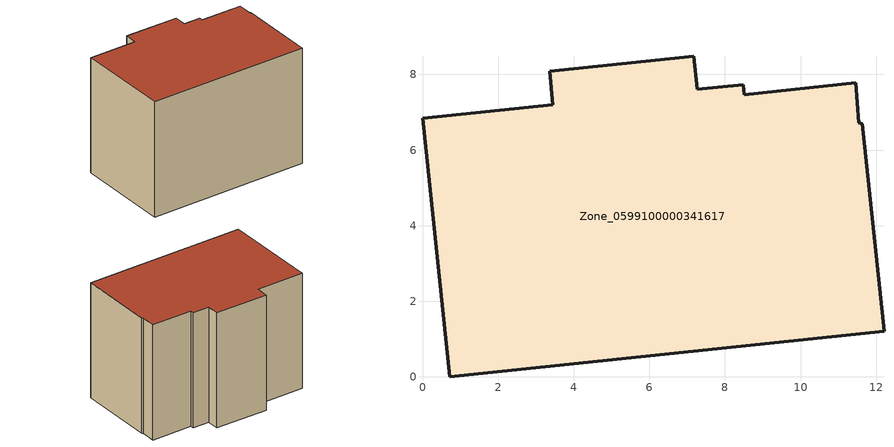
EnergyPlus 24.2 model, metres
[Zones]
Zone_0599100000341617
 floor ground (C_G): 3.36,8.09 7.18,8.49 7.27,7.61 8.48,7.73 8.51,7.47 11.45,7.78 11.54,6.72 11.62,6.7 12.21,1.2 0.72,0 0,6.84 3.44,7.2 z0
 wall outside (C_F): 0,6.84 0.72,0 12.21,1.2 11.62,6.7 11.54,6.72 11.45,7.78 8.51,7.47 8.48,7.73 7.27,7.61 7.18,8.49 3.36,8.09 3.44,7.2 0,6.84 z0:8.41
 roof outside (C_R): 3.36,8.09 3.44,7.2 0,6.84 0.72,0 12.21,1.2 11.62,6.7 11.54,6.72 11.45,7.78 8.51,7.47 8.48,7.73 7.27,7.61 7.18,8.49 z8.41
[BUILDING]
Pand.0599100000341617: North Axis=0; Terrain=City; Loads Convergence Tolerance Value=0.04; Temperature Convergence Tolerance Value=0.4; Solar Distribution=FullExterior; Maximum Number of Warmup Days=25; Minimum Number of Warmup Days=1
[Site:Location]
Rotterdam.The.Hague.AP_ZH_NLD Design_Conditions: Latitude=51.96; Longitude=4.45; Time Zone=1; Elevation=-4.5
[SITE:GROUNDTEMPERATURE:BUILDINGSURFACE]
18, 18, 18, 18, 18, 18, 18, 18, 18, 18, 18, 18
[MATERIAL] Thermal Absorptance=0.9; Solar Absorptance=0.7; Visible Absorptance=0.7
Name | Roughness | Thickness | Conductivity | Density | Specific Heat
G.TC.1992-2005 | MediumSmooth | 0.15 | 0.06 | 540 | 1210
F.TC.1992-2005 | Rough | 0.3 | 0.12 | 1920 | 840
R.TC.1992-2005 | MediumRough | 0.2 | 0.08 | 1500 | 1000
[CONSTRUCTION]
C_G: G.TC.1992-2005
C_F: F.TC.1992-2005
C_R: R.TC.1992-2005
[ZONE]
Zone_0599100000341617: Type=1; Multiplier=1; Ceiling Height=Autocalculate; Volume=Autocalculate; Floor Area=autocalculate; Part of Total Floor Area=Yes
[ZONEINFILTRATION:DESIGNFLOWRATE]
Infil_Zone_0599100000341617: Zone or ZoneList or Space or SpaceList=Zone_0599100000341617; Schedule=AlwaysOn; Design Flow Rate Calculation Method=Flow/Area; Flow Rate per Floor Area=0.0015; Constant Term Coefficient=1; Temperature Term Coefficient=0; Velocity Term Coefficient=0; Velocity Squared Term Coefficient=0
[HVACTEMPLATE:ZONE:IDEALLOADSAIRSYSTEM]
Zone_0599100000341617: Maximum Heating Supply Air Temperature=50; Minimum Cooling Supply Air Temperature=13; Maximum Heating Supply Air Humidity Ratio=0.0156; Minimum Cooling Supply Air Humidity Ratio=0.0077; Heating Limit=NoLimit; Cooling Limit=NoLimit; Dehumidification Control Type=ConstantSensibleHeatRatio; Cooling Sensible Heat Ratio=0.7; Dehumidification Setpoint=60; Humidification Control Type=None; Humidification Setpoint=30; Outdoor Air Method=None; Outdoor Air Flow Rate per Person=0.00944; Outdoor Air Flow Rate per Zone Floor Area=0; Outdoor Air Flow Rate per Zone=0; Demand Controlled Ventilation Type=None; Outdoor Air Economizer Type=NoEconomizer; Heat Recovery Type=None; Sensible Heat Recovery Effectiveness=0.7; Latent Heat Recovery Effectiveness=0.65
[ZONECONTROL:THERMOSTAT]
ThermostatControl_Zone_0599100000341617: Zone or ZoneList=Zone_0599100000341617; Control Type Schedule=DualSetpointControlType; Control 1=Thermostat_Zone_0599100000341617; Temperature Difference Between Cutout And Setpoint=0
[THERMOSTATSETPOINT:DUALSETPOINT]
Thermostat_Zone_0599100000341617: Heating Setpoint Temperature Schedule=HeatingSetpoint_Zone_0599100000341617; Cooling Setpoint Temperature Schedule=CoolingSetpoint_Zone_0599100000341617
[SCHEDULE:COMPACT]
HeatingSetpoint_Zone_0599100000341617: Through: 12/31, For: AllDays, Until: 24:00, 21
CoolingSetpoint_Zone_0599100000341617: Through: 12/31, For: AllDays, Until: 24:00, 24
DualSetpointControlType: Through: 12/31, For: AllDays, Until: 24:00, 4
AlwaysOn: Through: 12/31, For: AllDays, Until: 24:00, 1
